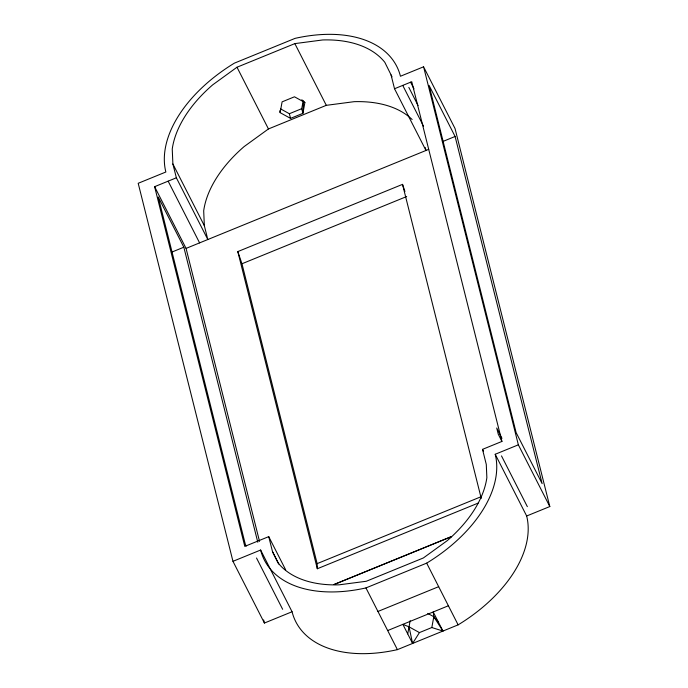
<?xml version="1.0" encoding="UTF-8"?>
<svg xmlns="http://www.w3.org/2000/svg" width="688" height="688" viewBox="0 0 688 688"><rect width="100%" height="100%" fill="white"/><g stroke="black" fill="none" stroke-linecap="round" stroke-linejoin="round"><path stroke-width="1.03" d="M303.554 100.964L302.909 113.339L290.534 118.388L280.128 112.651L279.655 110.785M280.128 112.651L282.106 101.85L294.481 96.793L304.887 102.538L302.909 113.339L301.74 108.67L303.004 101.798M407.717 633.897L410.168 620.662M431.823 627.533L433.801 616.732L433.216 611.959L442.943 631.051L431.823 627.533L419.439 632.59L412.585 643.443L402.858 624.351L409.033 626.845L419.439 632.59M392.022 76.832L384.807 62.298A119.566 72.283 -27 0 0 322.689 39.956L294.851 43.611L236.999 67.226L212.661 84.873A119.566 72.283 -27 0 0 172.241 149.064L172.894 163.985L176.36 177.805L207.81 239.527L204.345 225.707L203.691 210.786A119.566 72.283 -27 0 1 244.111 146.596L268.449 128.948L326.293 105.333L354.139 101.678A119.566 72.283 -27 0 1 412.146 119.523M280.687 108.936L289.356 113.726L301.74 108.67M423.584 66.805L400.442 76.248A127.461 77.065 -27 0 0 295.109 38.356L234.393 63.141A127.461 77.065 -27 0 0 165.851 172.009L138.193 183.292L232.965 561.322L264.416 623.044L292.065 611.752A127.461 77.065 -27 0 0 397.406 649.644L458.122 624.859A127.461 77.065 -27 0 0 526.664 515.991L549.807 506.549L455.035 128.527L423.584 66.805L518.356 444.826L549.807 506.549M285.666 569.853L268.733 536.631L244.799 546.392L154.619 186.68L176.36 177.805M425.227 147.516L425.975 150.474L394.525 88.752L411.751 81.726L501.93 441.438L482.512 449.367L486.287 464.434L486.863 477.653A117.45 71.01 -27 0 1 447.157 540.716L423.369 557.959L366.291 581.265L339.072 584.834A117.45 71.01 -27 0 1 278.055 562.887L272.517 551.69L268.733 536.631M171.587 252.204L183.834 247.198L158.24 196.983L245.272 544.131L246.235 546.023M442.848 141.479L455.095 136.473L429.088 85.432L516.112 432.58L542.127 483.63L455.095 136.473M259.522 541.387L186.07 248.402L428.71 149.356M478.065 503.134L317.314 568.752L237.807 251.593L402.523 184.367L404.948 191.462M317.314 568.752L317.142 563.627L241.97 263.762L406.685 196.527M232.965 561.322L260.623 550.03A127.461 77.065 -27 0 0 365.956 587.922L426.672 563.137A127.461 77.065 -27 0 0 495.214 454.269L518.356 444.826M317.142 563.627L480.869 496.805M377.944 611.46L438.669 586.675M387.679 630.552L448.395 605.767M427.73 613.386L433.801 616.732L438.075 621.505M301.8 99.76L304.887 102.538M433.801 616.732L442.943 631.051M410.598 82.19L413.987 88.838M408.827 87.393L418.063 105.522M402.738 85.398L423.541 126.231M501.982 438.351L496.71 427.996L498.284 434.283L501.93 441.438M294.851 43.611L326.293 105.333M501.492 455.903L527.352 506.669M495.214 454.269L526.664 515.991M482.512 449.367L483.475 451.268M236.999 67.226L268.449 128.948M426.672 563.137L458.122 624.859M172.894 163.985L204.345 225.707M168.147 181.159L199.589 242.881M365.956 587.922L397.406 649.644M154.619 186.68L186.07 248.402M272.517 551.69L278.803 564.031M260.623 550.03L292.065 611.752M256.512 558.002L282.648 609.301M237.807 251.593L241.97 263.762M391.059 74.932L394.525 88.752M402.523 184.367L481.247 498.396M289.356 113.726L290.534 118.388M183.834 247.198L257.794 542.23M263.633 619.914L264.416 623.044M409.033 626.845L412.585 643.443M451.311 536.649L333.981 584.542L451.319 536.657"/></g></svg>
